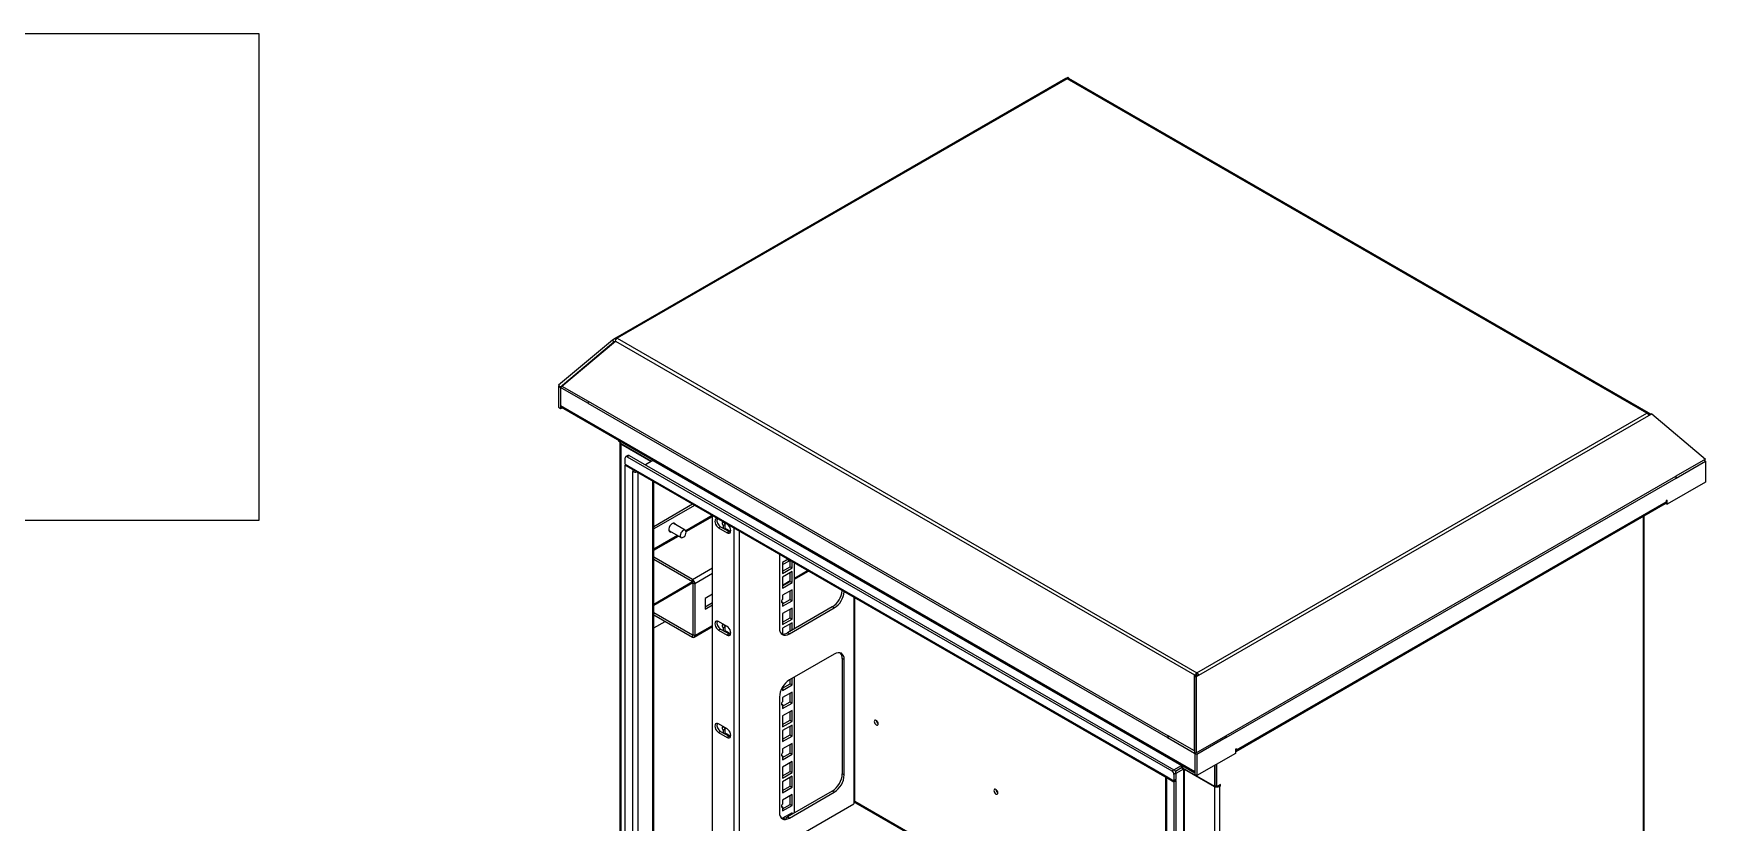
# Model space of a CAD drawing. Header units: millimetres. Extents: x -14348 to 6039, y -1826 to 2921.
# Drawn here: x -10348 to -9163, y 1221 to 1781 of the extents above; entities that cross this region are included whole.
import ezdxf

# ---------------------------------------------------------------- set-up
doc = ezdxf.new("R2010")
doc.units = ezdxf.units.MM
doc.layers.add('标注', color=3, linetype='Continuous')
picture_1 = doc.add_image_def('image2.png', size_in_pixel=(719, 595))

msp = doc.modelspace()

# ---------------------------------------------------------------- linework, layer by layer
at = {"color": 7, "linetype": 'Continuous', "lineweight": 25}
for p, q in [((-9616.532, 1748.948), (-9935.522, 1564.799)), ((-9615.282, 1748.824), (-9934.272, 1564.675)), ((-9616.283, 1749.043), (-9614.732, 1749.939)), ((-9204.368, 1511.609), (-9615.282, 1748.824)), ((-9614.732, 1749.939), (-9613.992, 1748.925)), ((-9203.118, 1511.732), (-9614.032, 1748.948)), ((-9935.729, 1564.631), (-9937.737, 1563.472)), ((-9935.729, 1564.631), (-9935.174, 1563.87)), ((-9934.272, 1564.675), (-9523.358, 1327.46)), ((-9937.737, 1563.472), (-9975.784, 1531.509)), ((-9936.571, 1561.874), (-9974.618, 1529.911)), ((-9973.436, 1530.789), (-9935.389, 1562.753)), ((-9937.737, 1563.472), (-9936.571, 1561.874)), ((-9936.133, 1562.127), (-9936.571, 1561.874)), ((-9935.389, 1562.753), (-9935.729, 1562.949)), ((-9935.389, 1562.753), (-9525.156, 1325.93)), ((-9975.374, 1530.948), (-9975.855, 1530.671)), ((-9975.855, 1530.671), (-9975.855, 1515.79)), ((-9975.855, 1530.671), (-9974.675, 1529.99)), ((-9975.784, 1531.509), (-9974.618, 1529.911)), ((-9974.618, 1529.911), (-9973.267, 1530.692)), ((-9974.579, 1529.934), (-9974.441, 1529.854)), ((-9973.128, 1530.612), (-9974.441, 1529.854)), ((-9974.441, 1529.854), (-9974.441, 1514.974)), ((-9973.058, 1530.571), (-9974.37, 1529.813)), ((-9974.37, 1529.813), (-9974.37, 1516.974)), ((-9955.064, 1518.668), (-9974.37, 1529.813)), ((-9973.436, 1530.789), (-9954.753, 1520.004)), ((-9955.064, 1518.668), (-9544.15, 1281.452)), ((-9954.753, 1520.004), (-9543.839, 1282.788)), ((-9975.855, 1515.79), (-9974.441, 1514.974)), ((-9974.441, 1514.974), (-9973.405, 1515.572)), ((-9974.37, 1516.974), (-9524.843, 1257.468)), ((-9973.852, 1515.83), (-9524.772, 1256.581)), ((-9523.358, 1327.46), (-9204.368, 1511.609)), ((-9521.901, 1325.733), (-9202.911, 1509.883)), ((-9202.911, 1511.565), (-9203.467, 1510.803)), ((-9203.073, 1510.21), (-9202.069, 1510.789)), ((-9202.084, 1510.78), (-9202.952, 1511.509)), ((-9202.911, 1509.883), (-9200.904, 1511.041)), ((-9200.904, 1511.041), (-9202.069, 1510.789)), ((-9200.904, 1511.041), (-9162.857, 1479.078)), ((-9933.48, 1492.523), (-9933.48, 1491.619)), ((-9932.066, 1490.803), (-9933.48, 1491.619)), ((-9932.445, 1490.803), (-9932.445, 539.696)), ((-9932.066, 1491.707), (-9932.066, 1490.803)), ((-9931.995, 1490.844), (-9932.066, 1490.803)), ((-9931.995, 1490.027), (-9931.995, 1491.666)), ((-9910.075, 1477.373), (-9931.995, 1490.027)), ((-9931.712, 1489.782), (-9931.712, 538.675)), ((-9931.712, 1489.782), (-9910.499, 1477.536)), ((-9928.53, 1475.373), (-9928.53, 1479.864)), ((-9928.53, 1475.373), (-9921.389, 1471.25)), ((-9928.53, 1474.72), (-9927.965, 1475.046)), ((-9928.53, 520.673), (-9928.53, 1474.72)), ((-9928.53, 1474.72), (-9923.227, 1471.658)), ((-9926.702, 1481.596), (-9928.116, 1480.78)), ((-9925.702, 1481.497), (-9927.116, 1480.681)), ((-9927.116, 1480.681), (-9541.036, 1257.801)), ((-9925.702, 1481.497), (-9539.622, 1258.618)), ((-9922.661, 1471.985), (-9923.227, 1471.658)), ((-9923.227, 1471.658), (-9923.227, 1470.188)), ((-9921.813, 1471.005), (-9923.227, 1470.188)), ((-9923.227, 519.082), (-9923.227, 1470.188)), ((-9921.813, 1471.005), (-9921.813, 1471.495)), ((-9921.389, 1471.25), (-9546.763, 1254.984)), ((-9920.871, 1470.105), (-9546.246, 1253.839)), ((-9909.014, 1477.985), (-9914.317, 1474.924)), ((-9909.368, 1478.604), (-9909.368, 1477.781)), ((-9909.014, 1477.985), (-9534.389, 1261.719)), ((-9162.857, 1479.078), (-9183.888, 1466.937)), ((-9183.577, 1465.601), (-9162.785, 1477.604)), ((-9162.785, 1477.604), (-9164.098, 1478.362)), ((-9162.785, 1477.604), (-9162.785, 1462.724)), ((-9908.353, 526.225), (-9908.353, 1462.879)), ((-9502.878, 1282.788), (-9183.888, 1466.937)), ((-9502.567, 1281.452), (-9183.577, 1465.601)), ((-9162.785, 1462.724), (-9190.08, 1446.967)), ((-9880.816, 1446.982), (-9908.353, 1431.085)), ((-9879.401, 1446.166), (-9908.353, 1429.452)), ((-9495.875, 1271.631), (-9191.305, 1447.456)), ((-9495.357, 1272.776), (-9190.787, 1448.6)), ((-9191.14, 1447.579), (-9190.08, 1446.967)), ((-9190.08, 1449.825), (-9190.787, 1449.417)), ((-9190.787, 1449.417), (-9190.787, 1448.6)), ((-9190.08, 1446.967), (-9190.08, 1449.825)), ((-9866.659, 1200.319), (-9866.659, 1438.809)), ((-9859.078, 1434.433), (-9859.078, 1433.997)), ((-9206.196, 443.678), (-9206.196, 1438.859)), ((-9897.698, 1428.38), (-9889.018, 1423.369)), ((-9886.018, 1428.565), (-9894.698, 1433.576)), ((-9894.403, 1433.638), (-9894.309, 1433.351)), ((-9861.002, 1431.074), (-9862.416, 1430.257)), ((-9862.416, 1430.257), (-9856.406, 1426.788)), ((-9861.002, 1431.074), (-9854.991, 1427.604)), ((-9858.701, 1434.215), (-9859.078, 1433.997)), ((-9857.664, 1432.74), (-9859.078, 1431.923)), ((-9859.078, 1431.923), (-9859.078, 1429.963)), ((-9857.664, 1429.886), (-9858.304, 1429.516)), ((-9857.664, 1429.886), (-9857.664, 1432.74)), ((-9853.822, 1427.668), (-9857.664, 1429.886)), ((-9854.991, 1427.604), (-9856.406, 1426.788)), ((-9819.282, 1411.46), (-9819.282, 1359.135)), ((-9880.977, 1393.616), (-9908.353, 1409.419)), ((-9880.977, 1391.982), (-9908.353, 1407.786)), ((-9813.188, 1407.942), (-9817.006, 1405.738)), ((-9817.006, 1404.2), (-9812.201, 1406.974)), ((-9817.006, 1405.738), (-9817.006, 1397.956)), ((-9817.006, 1399.589), (-9811.681, 1402.663)), ((-9817.006, 1397.956), (-9810.267, 1401.847)), ((-9810.267, 1399.258), (-9817.006, 1395.368)), ((-9813.532, 1407.743), (-9812.201, 1406.974)), ((-9812.201, 1406.974), (-9812.201, 1407.372)), ((-9811.681, 1402.663), (-9811.681, 1407.072)), ((-9811.681, 1402.663), (-9810.267, 1401.847)), ((-9810.267, 1401.847), (-9810.267, 1406.255)), ((-9810.267, 1391.476), (-9810.267, 1399.258)), ((-9808.499, 1358.827), (-9808.499, 1405.235)), ((-9808.499, 1393.784), (-9798.582, 1399.509)), ((-9880.846, 1391.877), (-9908.353, 1375.998)), ((-9880.977, 1391.982), (-9880.977, 1393.616)), ((-9880.624, 1391.37), (-9879.21, 1390.554)), ((-9880.624, 1391.37), (-9880.624, 1354.626)), ((-9879.21, 1390.554), (-9879.21, 1353.809)), ((-9817.006, 1395.368), (-9817.006, 1387.586)), ((-9817.006, 1389.219), (-9811.681, 1392.293)), ((-9817.006, 1387.586), (-9810.267, 1391.476)), ((-9811.681, 1392.293), (-9811.681, 1398.442)), ((-9811.681, 1392.293), (-9810.267, 1391.476)), ((-9866.659, 1383.318), (-9871.972, 1380.25)), ((-9871.972, 1380.25), (-9871.972, 1372.469)), ((-9866.659, 1377.169), (-9871.972, 1374.101)), ((-9871.972, 1372.469), (-9866.659, 1375.536)), ((-9817.904, 1377.996), (-9817.006, 1377.477)), ((-9810.267, 1386.295), (-9817.006, 1382.405)), ((-9817.006, 1382.405), (-9817.006, 1379.552)), ((-9817.006, 1376.256), (-9811.681, 1379.33)), ((-9817.006, 1374.624), (-9810.267, 1378.514)), ((-9817.006, 1377.477), (-9817.006, 1374.624)), ((-9811.681, 1379.33), (-9811.681, 1385.479)), ((-9811.681, 1379.33), (-9810.267, 1378.514)), ((-9810.267, 1378.514), (-9810.267, 1386.295)), ((-9908.353, 1370.225), (-9880.977, 1354.422)), ((-9908.353, 1368.592), (-9880.977, 1352.789)), ((-9908.353, 1359.23), (-9900.244, 1363.911)), ((-9856.406, 1360.321), (-9862.416, 1363.791)), ((-9810.267, 1373.333), (-9817.006, 1369.443)), ((-9817.006, 1369.443), (-9817.006, 1361.661)), ((-9817.006, 1363.294), (-9811.681, 1366.368)), ((-9817.006, 1361.661), (-9810.267, 1365.551)), ((-9781.806, 1374.237), (-9813.626, 1355.868)), ((-9812.211, 1355.052), (-9780.392, 1373.421)), ((-9811.681, 1366.368), (-9811.681, 1372.517)), ((-9811.681, 1366.368), (-9810.267, 1365.551)), ((-9810.267, 1365.551), (-9810.267, 1373.333)), ((-9780.392, 1373.421), (-9781.806, 1374.237)), ((-9880.977, 1354.422), (-9880.977, 1352.789)), ((-9880.624, 1354.626), (-9879.21, 1353.809)), ((-9879.728, 1352.665), (-9866.659, 1360.209)), ((-9861.002, 1358.483), (-9862.416, 1357.667)), ((-9862.416, 1357.667), (-9856.406, 1354.197)), ((-9861.002, 1358.483), (-9854.991, 1355.013)), ((-9859.078, 1361.864), (-9859.078, 1361.407)), ((-9858.682, 1361.635), (-9859.078, 1361.407)), ((-9857.664, 1360.149), (-9859.078, 1359.333)), ((-9859.078, 1359.333), (-9859.078, 1357.373)), ((-9857.664, 1357.295), (-9858.304, 1356.926)), ((-9857.664, 1357.295), (-9857.664, 1360.149)), ((-9853.822, 1355.077), (-9857.664, 1357.295)), ((-9854.991, 1355.013), (-9856.406, 1354.197)), ((-9810.267, 1362.963), (-9817.006, 1359.073)), ((-9817.006, 1359.073), (-9817.006, 1354.91)), ((-9812.211, 1355.052), (-9813.626, 1355.868)), ((-9811.681, 1356.991), (-9811.681, 1362.146)), ((-9810.267, 1357.807), (-9810.267, 1362.963)), ((-9780.392, 1340.759), (-9812.211, 1322.39)), ((-9773.32, 1336.676), (-9774.735, 1337.492)), ((-9774.735, 1337.492), (-9774.735, 1255.838)), ((-9773.32, 1255.022), (-9773.32, 1336.676)), ((-9817.006, 1316.629), (-9811.681, 1319.702)), ((-9817.006, 1314.996), (-9810.267, 1318.886)), ((-9817.006, 1317.459), (-9817.006, 1314.996)), ((-9811.681, 1319.702), (-9811.681, 1322.696)), ((-9811.681, 1319.702), (-9810.267, 1318.886)), ((-9810.267, 1318.886), (-9810.267, 1323.512)), ((-9808.499, 1228.181), (-9808.499, 1324.533)), ((-9525.156, 1272.003), (-9525.156, 1325.93)), ((-9524.815, 1325.733), (-9525.156, 1325.93)), ((-9523.067, 1325.481), (-9525.074, 1324.322)), ((-9523.909, 1324.575), (-9525.074, 1324.322)), ((-9525.074, 1324.322), (-9525.074, 1270.395)), ((-9524.815, 1325.733), (-9523.65, 1325.481)), ((-9523.99, 1325.555), (-9523.99, 1324.948)), ((-9521.901, 1325.733), (-9523.909, 1324.575)), ((-9523.909, 1324.575), (-9523.909, 1270.647)), ((-9523.358, 1325.826), (-9523.358, 1327.46)), ((-9521.901, 1325.733), (-9523.067, 1325.481)), ((-9819.282, 1310.142), (-9819.282, 1228.488)), ((-9817.904, 1305.405), (-9817.006, 1304.887)), ((-9810.267, 1313.705), (-9817.006, 1309.815)), ((-9817.006, 1309.815), (-9817.006, 1306.961)), ((-9817.006, 1303.666), (-9811.681, 1306.74)), ((-9817.006, 1302.033), (-9810.267, 1305.923)), ((-9817.006, 1304.887), (-9817.006, 1302.033)), ((-9811.681, 1306.74), (-9811.681, 1312.889)), ((-9811.681, 1306.74), (-9810.267, 1305.923)), ((-9810.267, 1305.923), (-9810.267, 1313.705)), ((-9810.267, 1300.742), (-9817.006, 1296.852)), ((-9817.006, 1296.852), (-9817.006, 1289.071)), ((-9817.006, 1290.703), (-9811.681, 1293.777)), ((-9817.006, 1289.071), (-9810.267, 1292.961)), ((-9811.681, 1293.777), (-9811.681, 1299.926)), ((-9811.681, 1293.777), (-9810.267, 1292.961)), ((-9810.267, 1292.961), (-9810.267, 1300.742)), ((-9856.406, 1287.731), (-9862.416, 1291.2)), ((-9861.002, 1285.893), (-9862.416, 1285.076)), ((-9862.416, 1285.076), (-9856.406, 1281.607)), ((-9861.002, 1285.893), (-9854.991, 1282.423)), ((-9859.078, 1289.274), (-9859.078, 1288.816)), ((-9858.682, 1289.045), (-9859.078, 1288.816)), ((-9857.664, 1287.559), (-9859.078, 1286.742)), ((-9859.078, 1286.742), (-9859.078, 1284.782)), ((-9857.664, 1284.705), (-9858.304, 1284.335)), ((-9857.664, 1284.705), (-9857.664, 1287.559)), ((-9853.822, 1282.487), (-9857.664, 1284.705)), ((-9854.991, 1282.423), (-9856.406, 1281.607)), ((-9810.267, 1290.372), (-9817.006, 1286.482)), ((-9817.006, 1286.482), (-9817.006, 1278.701)), ((-9817.006, 1280.333), (-9811.681, 1283.407)), ((-9817.006, 1278.701), (-9810.267, 1282.591)), ((-9811.681, 1283.407), (-9811.681, 1289.556)), ((-9811.681, 1283.407), (-9810.267, 1282.591)), ((-9810.267, 1282.591), (-9810.267, 1290.372)), ((-9542.837, 1282.21), (-9544.15, 1281.452)), ((-9544.15, 1281.452), (-9525.074, 1270.44)), ((-9525.156, 1272.003), (-9543.839, 1282.788)), ((-9523.909, 1270.647), (-9502.878, 1282.788)), ((-9502.567, 1281.452), (-9523.358, 1269.45)), ((-9503.879, 1282.21), (-9502.567, 1281.452)), ((-9817.904, 1269.11), (-9817.006, 1268.592)), ((-9810.267, 1277.41), (-9817.006, 1273.52)), ((-9817.006, 1273.52), (-9817.006, 1270.666)), ((-9817.006, 1267.371), (-9811.681, 1270.445)), ((-9817.006, 1265.738), (-9810.267, 1269.628)), ((-9817.006, 1268.592), (-9817.006, 1265.738)), ((-9811.681, 1270.445), (-9811.681, 1276.593)), ((-9811.681, 1270.445), (-9810.267, 1269.628)), ((-9810.267, 1269.628), (-9810.267, 1277.41)), ((-9525.074, 1271.985), (-9525.156, 1272.003)), ((-9523.909, 1270.647), (-9525.074, 1270.395)), ((-9525.017, 1270.407), (-9524.843, 1270.307)), ((-9524.461, 1270.528), (-9524.843, 1270.307)), ((-9524.843, 1270.307), (-9524.843, 1257.468)), ((-9524.235, 1270.577), (-9524.772, 1270.266)), ((-9523.358, 1269.45), (-9524.772, 1270.266)), ((-9524.772, 1270.266), (-9524.772, 1255.386)), ((-9496.064, 1270.326), (-9523.358, 1254.569)), ((-9523.358, 1269.45), (-9523.358, 1254.569)), ((-9495.357, 1273.592), (-9496.064, 1273.184)), ((-9496.064, 1273.184), (-9496.064, 1270.326)), ((-9495.357, 1272.776), (-9495.357, 1273.592)), ((-9810.267, 1264.447), (-9817.006, 1260.557)), ((-9817.006, 1260.557), (-9817.006, 1252.775)), ((-9817.006, 1254.408), (-9811.681, 1257.482)), ((-9817.006, 1252.775), (-9810.267, 1256.666)), ((-9811.681, 1257.482), (-9811.681, 1263.631)), ((-9811.681, 1257.482), (-9810.267, 1256.666)), ((-9810.267, 1256.666), (-9810.267, 1264.447)), ((-9541.036, 1257.801), (-9539.622, 1258.618)), ((-9539.691, 1258.658), (-9534.389, 1261.719)), ((-9538.657, 1257.622), (-9534.389, 1260.086)), ((-9534.318, 1259.963), (-9538.586, 1257.499)), ((-9532.904, 1259.147), (-9538.207, 1256.085)), ((-9534.697, 1259.908), (-9534.697, 1259.745)), ((-9534.389, 1261.719), (-9534.389, 1260.086)), ((-9532.904, 1259.147), (-9534.318, 1259.963)), ((-9533.328, 1259.882), (-9533.328, 1261.521)), ((-9510.701, 1246.819), (-9533.328, 1259.882)), ((-9532.904, 1259.147), (-9532.904, 308.04)), ((-9532.197, 1259.147), (-9510.984, 1246.901)), ((-9532.197, 308.04), (-9532.197, 1259.147)), ((-9510.701, 1261.876), (-9510.701, 1246.819)), ((-9510.63, 1247.513), (-9510.63, 1261.917)), ((-9509.216, 1246.697), (-9509.216, 1262.733)), ((-9810.267, 1254.077), (-9817.006, 1250.187)), ((-9817.006, 1250.187), (-9817.006, 1242.405)), ((-9817.006, 1244.038), (-9811.681, 1247.112)), ((-9817.006, 1242.405), (-9810.267, 1246.295)), ((-9811.681, 1247.112), (-9811.681, 1253.261)), ((-9811.681, 1247.112), (-9810.267, 1246.295)), ((-9810.267, 1246.295), (-9810.267, 1254.077)), ((-9773.32, 1255.022), (-9774.735, 1255.838)), ((-9546.763, 1254.984), (-9539.622, 1250.861)), ((-9545.657, 1252.82), (-9545.657, 301.713)), ((-9544.996, 1253.963), (-9544.995, 1253.963)), ((-9544.854, 1253.881), (-9544.925, 1253.84)), ((-9544.359, 1253.596), (-9544.925, 1253.269)), ((-9544.925, 1253.269), (-9539.622, 1250.207)), ((-9544.925, 1251.799), (-9544.925, 1253.269)), ((-9544.925, 1251.799), (-9544.925, 300.692)), ((-9538.207, 1256.168), (-9539.622, 1255.352)), ((-9539.622, 1255.352), (-9539.622, 1250.861)), ((-9538.207, 1251.677), (-9539.622, 1250.861)), ((-9539.622, 1250.207), (-9538.207, 1251.024)), ((-9539.622, 1250.207), (-9539.622, 296.161)), ((-9538.773, 1251.351), (-9538.207, 1251.024)), ((-9538.207, 1256.168), (-9538.207, 1251.677)), ((-9538.207, 1251.024), (-9538.207, 296.978)), ((-9523.358, 1254.569), (-9524.772, 1255.386)), ((-9510.984, 1246.901), (-9510.984, 295.794)), ((-9510.701, 1246.819), (-9510.065, 1247.187)), ((-9510.63, 1247.513), (-9509.216, 1246.697)), ((-9506.741, 1248.126), (-9509.216, 1246.697)), ((-9507.448, 1247.717), (-9506.741, 1247.309)), ((-9507.448, 1246.901), (-9506.741, 1247.309)), ((-9507.448, 1246.901), (-9507.448, 295.794)), ((-9506.741, 1247.309), (-9506.741, 1248.126)), ((-9847.92, 1187.46), (-9766.603, 1234.403)), ((-9817.904, 1232.815), (-9817.006, 1232.297)), ((-9810.267, 1241.115), (-9817.006, 1237.224)), ((-9817.006, 1237.224), (-9817.006, 1234.371)), ((-9817.006, 1231.076), (-9811.681, 1234.149)), ((-9817.006, 1229.443), (-9810.267, 1233.333)), ((-9781.806, 1243.591), (-9813.626, 1225.221)), ((-9812.211, 1224.405), (-9780.392, 1242.774)), ((-9811.681, 1234.149), (-9811.681, 1240.298)), ((-9811.681, 1234.149), (-9810.267, 1233.333)), ((-9810.267, 1233.333), (-9810.267, 1241.115)), ((-9780.392, 1242.774), (-9781.806, 1243.591)), ((-9766.603, 1236.445), (-9766.603, 1234.403)), ((-9765.378, 1235.3), (-9545.657, 1108.458)), ((-9817.006, 1232.297), (-9817.006, 1229.443)), ((-9810.267, 1228.152), (-9817.003, 1224.263)), ((-9812.211, 1224.405), (-9813.626, 1225.221)), ((-9811.681, 1226.344), (-9811.681, 1227.336)), ((-9810.267, 1227.16), (-9810.267, 1228.152))]:
    msp.add_line(p, q, dxfattribs=at)
at = {"color": 8, "linetype": 'Continuous', "lineweight": 25}
for p, q in [((-9931.642, 1489.823), (-9931.712, 1489.782)), ((-9910.499, 1477.536), (-9910.428, 1477.577)), ((-9910.499, 1477.536), (-9910.499, 1477.128)), ((-9919.692, 1469.425), (-9919.692, 519.082)), ((-9909.085, 525.205), (-9909.085, 1463.302)), ((-9867.025, 1439.021), (-9885.68, 1428.251)), ((-9885.426, 1427.582), (-9866.659, 1438.416)), ((-9206.928, 1438.436), (-9206.928, 442.831)), ((-9891.578, 1424.847), (-9908.353, 1415.163)), ((-9908.353, 1414.346), (-9890.871, 1424.438)), ((-9851.456, 1187.46), (-9851.456, 1430.033)), ((-9847.92, 1427.992), (-9847.92, 1187.46)), ((-9880.977, 1393.616), (-9866.659, 1401.882)), ((-9808.499, 1394.63), (-9799.314, 1399.932)), ((-9880.624, 1391.16), (-9908.353, 1375.152)), ((-9866.659, 1397.799), (-9879.21, 1390.554)), ((-9817.006, 1389.719), (-9811.681, 1392.793)), ((-9766.603, 1381.049), (-9766.603, 1236.445)), ((-9765.896, 1236.445), (-9765.896, 1380.64)), ((-9880.624, 1354.626), (-9880.977, 1354.422)), ((-9879.21, 1353.809), (-9866.659, 1361.055)), ((-9496.064, 1273.184), (-9495.357, 1272.776)), ((-9533.965, 1260.133), (-9533.965, 1260.39)), ((-9532.197, 1259.147), (-9532.126, 1259.188)), ((-9524.772, 1257.509), (-9524.843, 1257.468)), ((-9544.996, 1253.963), (-9544.996, 1253.963)), ((-9544.43, 1253.555), (-9544.925, 1253.84)), ((-9510.913, 1246.942), (-9510.984, 1246.901)), ((-9508.156, 1247.309), (-9507.448, 1246.901)), ((-9765.896, 1236.445), (-9545.657, 1109.304))]:
    msp.add_line(p, q, dxfattribs=at)
at = {"color": 7, "linetype": 'Continuous', "lineweight": 25, "flags": 128}
for points in [[(-9862.727, 1436.54), (-9863.235, 1436.705), (-9863.975, 1436.696), (-9864.561, 1436.358), (-9864.938, 1435.721), (-9865.068, 1434.85), (-9864.938, 1433.829), (-9864.561, 1432.758), (-9863.975, 1431.742), (-9863.235, 1430.88), (-9862.416, 1430.257)], [(-9892.895, 1432.535), (-9892.956, 1432.737), (-9893.343, 1433.34), (-9893.943, 1433.631), (-9894.689, 1433.578), (-9895.501, 1433.187), (-9896.291, 1432.501), (-9896.973, 1431.592), (-9897.473, 1430.561), (-9897.738, 1429.518), (-9897.738, 1428.578), (-9897.473, 1427.841), (-9896.973, 1427.387), (-9896.291, 1427.266), (-9895.895, 1427.339)], [(-9897.309, 1428.155), (-9897.318, 1428.153), (-9897.604, 1428.093)], [(-9885.397, 1427.192), (-9885.525, 1427.956), (-9885.893, 1428.48), (-9886.458, 1428.701), (-9887.15, 1428.592), (-9887.887, 1428.167), (-9888.579, 1427.476), (-9889.143, 1426.604), (-9889.512, 1425.654), (-9889.64, 1424.742), (-9889.512, 1423.978), (-9889.143, 1423.454), (-9888.579, 1423.233), (-9887.887, 1423.342), (-9887.15, 1423.767), (-9886.458, 1424.458), (-9885.893, 1425.331), (-9885.525, 1426.28), (-9885.397, 1427.192)], [(-9859.078, 1433.997), (-9859.422, 1434.117), (-9859.713, 1434.06), (-9859.908, 1433.836), (-9859.976, 1433.479), (-9859.908, 1433.042), (-9859.713, 1432.594), (-9859.422, 1432.201), (-9859.078, 1431.923)], [(-9856.406, 1426.788), (-9855.586, 1426.464), (-9854.847, 1426.473), (-9854.26, 1426.811), (-9853.884, 1427.448), (-9853.754, 1428.319), (-9853.884, 1429.34), (-9854.26, 1430.411), (-9854.847, 1431.427), (-9855.586, 1432.289), (-9856.094, 1432.711)], [(-9854.991, 1427.604), (-9854.172, 1427.281), (-9853.962, 1427.25)], [(-9817.006, 1379.552), (-9817.349, 1379.274), (-9817.641, 1378.881), (-9817.835, 1378.432), (-9817.904, 1377.996), (-9817.835, 1377.639), (-9817.641, 1377.415), (-9817.349, 1377.358), (-9817.006, 1377.477)], [(-9862.416, 1363.791), (-9863.235, 1364.114), (-9863.975, 1364.106), (-9864.561, 1363.767), (-9864.938, 1363.131), (-9865.068, 1362.26), (-9864.938, 1361.238), (-9864.561, 1360.167), (-9863.975, 1359.151), (-9863.235, 1358.29), (-9862.416, 1357.667)], [(-9859.078, 1361.407), (-9859.422, 1361.526), (-9859.713, 1361.47), (-9859.908, 1361.246), (-9859.976, 1360.888), (-9859.908, 1360.452), (-9859.713, 1360.003), (-9859.422, 1359.61), (-9859.078, 1359.333)], [(-9856.406, 1354.197), (-9855.586, 1353.874), (-9854.847, 1353.882), (-9854.26, 1354.221), (-9853.884, 1354.857), (-9853.754, 1355.728), (-9853.884, 1356.749), (-9854.26, 1357.821), (-9854.847, 1358.837), (-9855.586, 1359.698), (-9856.406, 1360.321)], [(-9854.991, 1355.013), (-9854.172, 1354.69), (-9853.962, 1354.659)], [(-9819.282, 1359.135), (-9819.147, 1357.62), (-9818.744, 1356.321), (-9818.091, 1355.286), (-9817.211, 1354.557), (-9816.14, 1354.16), (-9814.917, 1354.111), (-9813.591, 1354.412), (-9812.211, 1355.052)], [(-9773.32, 1336.676), (-9773.456, 1338.19), (-9773.859, 1339.49), (-9774.512, 1340.524), (-9775.392, 1341.254), (-9776.463, 1341.651), (-9777.686, 1341.7), (-9779.012, 1341.399), (-9780.392, 1340.759)], [(-9817.006, 1306.961), (-9817.349, 1306.684), (-9817.641, 1306.291), (-9817.835, 1305.842), (-9817.904, 1305.406), (-9817.835, 1305.048), (-9817.641, 1304.824), (-9817.349, 1304.768), (-9817.006, 1304.887)], [(-9752.107, 1292.91), (-9752, 1292.223), (-9751.693, 1291.516), (-9751.234, 1290.897), (-9750.693, 1290.46), (-9750.152, 1290.272), (-9749.693, 1290.361), (-9749.387, 1290.714), (-9749.279, 1291.277), (-9749.387, 1291.964), (-9749.693, 1292.671), (-9750.152, 1293.29), (-9750.693, 1293.727), (-9751.234, 1293.915), (-9751.693, 1293.825), (-9752, 1293.473), (-9752.107, 1292.91)], [(-9862.416, 1291.2), (-9863.235, 1291.524), (-9863.975, 1291.515), (-9864.561, 1291.177), (-9864.938, 1290.54), (-9865.068, 1289.669), (-9864.938, 1288.648), (-9864.561, 1287.577), (-9863.975, 1286.561), (-9863.235, 1285.699), (-9862.416, 1285.076)], [(-9859.078, 1288.816), (-9859.422, 1288.936), (-9859.713, 1288.879), (-9859.908, 1288.655), (-9859.976, 1288.298), (-9859.908, 1287.861), (-9859.713, 1287.413), (-9859.422, 1287.02), (-9859.078, 1286.742)], [(-9856.406, 1281.607), (-9855.586, 1281.283), (-9854.847, 1281.292), (-9854.26, 1281.63), (-9853.884, 1282.267), (-9853.754, 1283.138), (-9853.884, 1284.159), (-9854.26, 1285.23), (-9854.847, 1286.246), (-9855.586, 1287.108), (-9856.406, 1287.731)], [(-9854.991, 1282.423), (-9854.172, 1282.1), (-9853.962, 1282.069)], [(-9817.006, 1270.666), (-9817.349, 1270.388), (-9817.641, 1269.995), (-9817.835, 1269.547), (-9817.904, 1269.11), (-9817.835, 1268.753), (-9817.641, 1268.529), (-9817.349, 1268.472), (-9817.006, 1268.592)], [(-9524.843, 1257.468), (-9524.809, 1257.089), (-9524.772, 1256.937)], [(-9664.426, 1242.293), (-9664.534, 1242.98), (-9664.84, 1243.686), (-9665.299, 1244.305), (-9665.84, 1244.742), (-9666.381, 1244.93), (-9666.84, 1244.841), (-9667.147, 1244.488), (-9667.254, 1243.925), (-9667.147, 1243.238), (-9666.84, 1242.531), (-9666.381, 1241.913), (-9665.84, 1241.476), (-9665.299, 1241.288), (-9664.84, 1241.377), (-9664.534, 1241.73), (-9664.426, 1242.293)], [(-9817.006, 1234.371), (-9817.349, 1234.093), (-9817.641, 1233.7), (-9817.835, 1233.251), (-9817.904, 1232.815), (-9817.835, 1232.458), (-9817.641, 1232.234), (-9817.349, 1232.177), (-9817.006, 1232.297)], [(-9819.282, 1228.488), (-9819.147, 1226.974), (-9818.744, 1225.674), (-9818.091, 1224.64), (-9817.211, 1223.91), (-9816.14, 1223.513), (-9814.917, 1223.464), (-9813.591, 1223.766), (-9812.211, 1224.405)]]:
    msp.add_lwpolyline(points, dxfattribs=at)
at = {"color": 7, "linetype": 'Continuous', "lineweight": 25}
for centre, radius, start, end in [((-9616.017, 1747.778), 1.278, 54.921413, 113.768129), ((-9614.555, 1747.855), 1.212, 64.443837, 126.866621), ((-9934.974, 1563.784), 1.134, 51.754473, 131.712301), ((-9932.242, 1561.484), 3.783, 122.463648, 157.207803), ((-9951.694, 1518.588), 3.371, 155.160185, 178.633861), ((-9973.145, 1516.839), 1.232, 173.701152, 234.986667), ((-9203.666, 1510.718), 1.134, 48.287699, 128.245527), ((-9206.398, 1508.417), 3.783, 22.792197, 57.536352), ((-9931.263, 1490.858), 1.166, 172.683577, 247.315078), ((-9926.288, 1480.679), 1.006, 54.382423, 114.307119), ((-9927.668, 1480.004), 0.873, 50.796715, 189.214037), ((-9921.443, 1473.704), 3.943, 243.094876, 284.116333), ((-9921.462, 1471.68), 0.761, 242.556973, 277.410422), ((-9920.164, 1471.115), 1.232, 173.701152, 234.986667), ((-9910.575, 1477.333), 0.216, 294.049371, 69.617349), ((-9909.403, 1478.604), 0.731, 302.135222, 331.34211), ((-9186.947, 1465.521), 3.371, 1.366139, 24.839815), ((-9191.976, 1448.449), 1.199, 304.056351, 7.25583), ((-9858.45, 1435.533), 5.138, 166.46982, 240.219123), ((-9856.587, 1434.405), 1.984, 188.002406, 237.117096), ((-9883.048, 1390.379), 3.842, 2.605478, 57.394522), ((-9881.392, 1391.335), 0.768, 2.605478, 57.394522), ((-9790.21, 1387.289), 15.524, 302.775838, 354.339879), ((-9788.795, 1386.473), 15.524, 302.775838, 354.339879), ((-9858.45, 1362.943), 5.138, 166.469774, 240.219131), ((-9880.839, 1354.591), 0.218, 230.796715, 9.214037), ((-9880.287, 1353.635), 1.092, 230.796715, 9.214037), ((-9856.59, 1361.813), 1.98, 187.287917, 237.147572), ((-9816.679, 1360.303), 5.384, 257.239956, 304.542554), ((-9780.103, 1337.919), 5.385, 355.454124, 42.762597), ((-9803.93, 1309.444), 15.368, 122.605478, 177.394522), ((-9521.328, 1324.268), 3.783, 122.463648, 157.207803), ((-9522.952, 1325.188), 0.757, 122.463648, 157.207803), ((-9525.389, 1324.268), 3.783, 22.792197, 57.536352), ((-9523.764, 1325.188), 0.757, 22.792197, 57.536352), ((-9747.623, 1293.866), 3.074, 182.605478, 237.394522), ((-9747.827, 1293.747), 2.693, 182.624663, 237.079384), ((-9858.45, 1290.352), 5.138, 166.469779, 240.21913), ((-9856.59, 1289.222), 1.98, 187.287917, 237.147572), ((-9540.78, 1281.372), 3.371, 155.160185, 178.633861), ((-9505.937, 1281.372), 3.371, 1.366139, 24.839815), ((-9496.514, 1272.627), 1.167, 292.696284, 7.309091), ((-9542.692, 1255.212), 3.074, 2.605478, 57.394522), ((-9541.278, 1256.028), 3.074, 2.605478, 57.394522), ((-9534.786, 1262.346), 0.742, 302.355508, 331.121823), ((-9536.229, 1263.059), 3.497, 301.746039, 326.047252), ((-9532.756, 1257.129), 3.237, 100.189435, 118.864071), ((-9532.551, 1258.465), 0.769, 62.609672, 117.390328), ((-9790.087, 1256.537), 15.368, 302.605478, 357.394522), ((-9788.673, 1255.72), 15.368, 302.605478, 357.394522), ((-9662.77, 1244.881), 3.074, 182.605478, 237.394522), ((-9662.974, 1244.763), 2.693, 182.624659, 237.079449), ((-9545.686, 1254.809), 1.092, 170.785963, 309.203285), ((-9544.538, 1252.82), 1.092, 110.783421, 249.216579), ((-9509.216, 1250.313), 3.843, 242.609672, 297.390328), ((-9766.249, 1235.762), 0.769, 62.609672, 117.390328), ((-9764.671, 1236.31), 1.232, 173.701152, 234.986667), ((-9816.679, 1229.657), 5.384, 257.239956, 304.542554)]:
    msp.add_arc(centre, radius, start, end, dxfattribs=at)

# ---------------------------------------------------------------- pictures from other files: only their frames are drawn
at = {"layer": '标注'}
image = msp.add_image(picture_1, insert=(-10605.641, 1435.562), size_in_units=(417.349, 345.372), dxfattribs=at)
image.dxf.flags = 7

doc.saveas('drawing.dxf')
